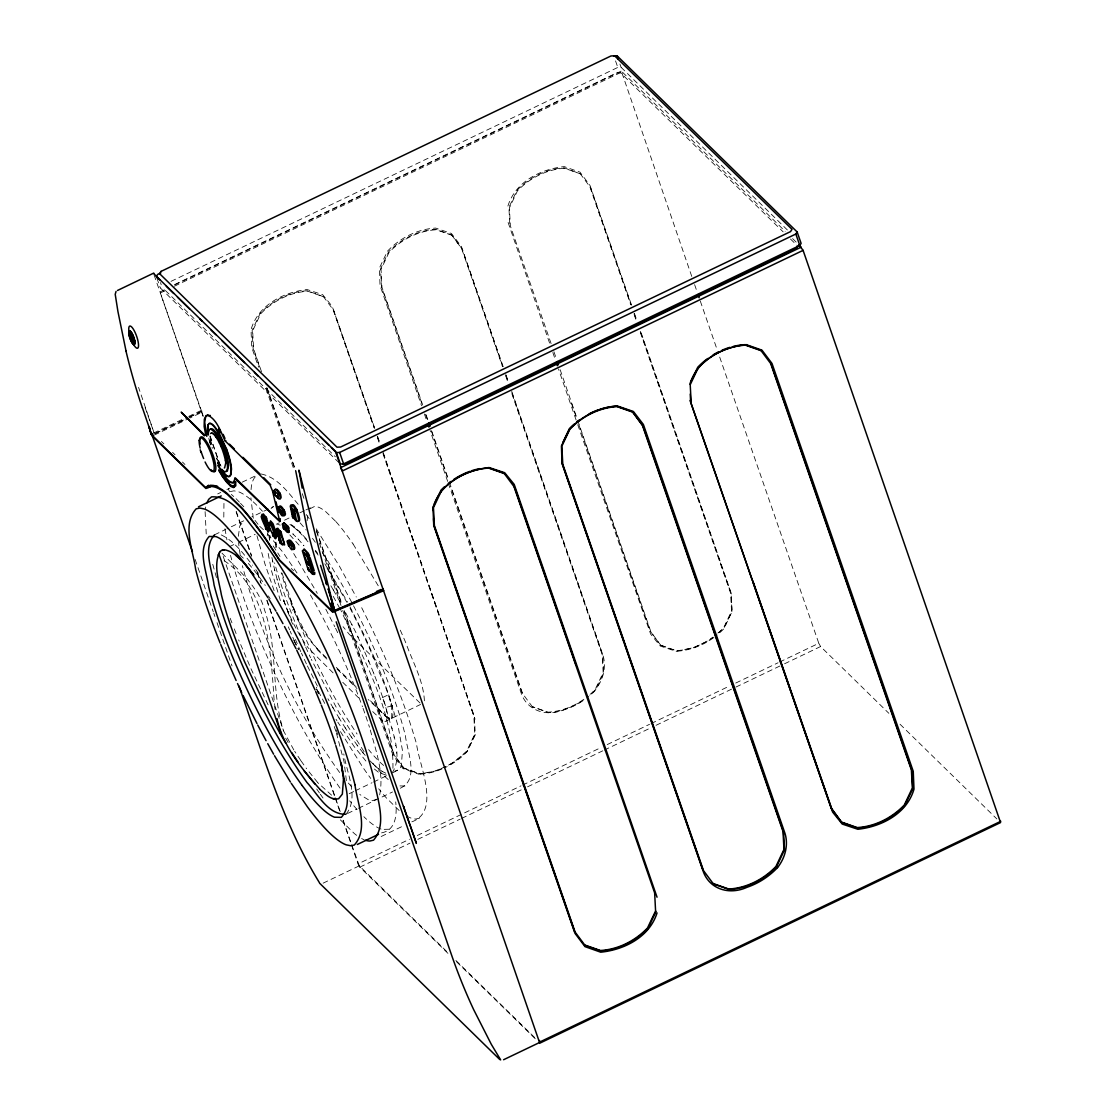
<?xml version="1.0" encoding="UTF-8"?>
<svg xmlns="http://www.w3.org/2000/svg" width="1116" height="1116" viewBox="0 0 1116 1116"><rect width="100%" height="100%" fill="white"/><g stroke="black" fill="none" stroke-linecap="round" stroke-linejoin="round"><path stroke-width="0.75" stroke-dasharray="5 3.75" d="M271.886 557.484C278.679 589.499 289.072 622.198 308.714 648.563M424.387 700.806C423.438 680.467 412.669 662.025 405.959 643.165A139.988 28.514 64.4 0 0 399.277 627.959M274.452 569.453L274.703 570.429M223.953 503.386L223.786 518.898M238.336 536.28L239.828 525.887L244.013 520.67L226.953 528.845M267.198 535.792L268.077 531.565M269.835 538.791L269.556 539.586L270.058 535.68M391.953 773.151C404.634 754.402 389.833 727.367 386.052 707.404C378.352 683.522 368.768 660.281 358.152 637.557C358.961 637.557 341.189 604.844 346.281 613.549M205.107 511.63L206.223 533.964M251.058 489.617C251.421 484.205 252.662 477.997 257.531 474.844M307.109 520.726L308.1 513.025M272.402 560.427L272.611 561.334M203.056 416.394L160.327 292.964L160.551 291.681L165.252 289.435M160.327 292.964L166.591 289.965M691.753 276.405L621.319 71.061L785.148 231.319M205.302 508.826L205.749 506.971M379.649 794.913C384.267 772.593 375.618 750.05 369.926 728.692M392.93 768.324C393.864 712.175 364.165 660.058 340.91 610.424M293.815 749.924L283.534 730.882L222.014 552.95M391.563 718.299C393.725 697.444 379.956 677.942 373.902 658.524A139.988 28.514 64.4 0 0 351.345 610.689L349.838 607.871M507.906 206.055C515.285 181.936 540.535 169.004 564.264 166.619L579.971 172.143L590.001 185.437L631.614 305.324M475.067 734.858L466.962 751.333L451.882 763.525L447.279 765.688M339.097 462.819L160.286 287.9L161.611 285.863L160.481 282.599M309.927 508.798L314.656 506.399A128.41 26.156 64.4 0 1 325.914 511.825L336.014 521.702M411.832 821.836C441.225 811.416 418.863 764.6 416.575 744.037C402.555 695.84 382.816 649.456 360.175 604.719M712.957 637.138L709.246 640.193L693.915 647.615L675.891 651.256L660.254 646.038L650.628 634.069L576.693 421.695M717.895 633.065L724.061 627.959L731.998 611.094L731.259 593.321L640.165 329.959M271.062 508.505L273.49 506.566L251.77 516.959M393.209 772.621L399.779 768.771L401.355 765.855L402.444 750.384L398.077 725.944L388.647 694.654A143.42 29.211 64.4 0 0 374.962 659.193L364.039 634.739L348.318 603.505M346.002 814.248C359.45 797.661 346.616 772.523 343.784 753.928M376.678 799.154L372.409 800.73L368.754 799.991L359.77 794.466M400.281 788.245C419.839 779.331 407.089 751.668 405.443 735.904A161.443 32.88 64.4 0 0 379.426 660.798C363.384 623.356 344.97 586.779 322.524 552.727M381.574 832.871C396.264 830.151 397.073 813.759 395.692 801.902M288.472 613.437L283.799 600.52M333.349 708.367L327.937 698.755M339.571 718.843L332.735 707.321M289.895 524.367L299.395 531.3L308.755 541.706M280.576 590.824L280.214 589.722M345.737 728.636L338.957 717.853M277.382 580.292L277.061 579.246M351.777 737.662L345.123 727.73M357.636 745.851L351.191 736.839M363.258 753.091L357.064 745.111M373.595 764.516L369.731 760.526M378.212 768.589L373.135 764.097M382.397 771.505L377.794 768.282M372.688 711.603L382.718 720.922L384.894 721.661L386.373 720.908C389.079 712.859 384.057 703.303 382.342 696.328M298.781 531.607L298.781 531.607A128.368 26.142 64.4 0 1 308.337 542.209M294.136 527.422L298.697 531.523M171.013 281.358L617.804 67.434L621.054 67.281L787.436 230.022M174.738 284.51L616.813 72.847L620.44 72.68L783.153 231.849M174.654 284.929L621.319 71.061M174.431 286.212L621.096 72.345M155.515 433.426L183.442 420.062M189.65 417.091L202.052 411.148L202.373 412.069L189.957 418.012M154.287 435.1L188.409 418.751M217.704 493.914L220.773 492.449M226.897 489.519L229.966 488.055M242.214 482.182L256.01 475.583M214.551 534.787L225.404 529.584M284.538 520.182L290.634 517.252M299.799 512.872L304.375 510.668M305.91 509.942L312.006 507.013M229.296 546.742L236.913 543.101M238.433 542.362L255.187 534.341M276.363 524.199L279.321 522.79M326.402 657.729L317.767 649.289C298.293 629.55 289.086 599.39 281.204 572.689M382.76 697.472L388.647 694.654C390.572 702.131 394.771 710.32 392.26 718.09L390.084 719.053L387.922 718.313L368.14 699.453M384.894 721.661L420.62 704.433M349.182 793.699L353.758 791.509M355.279 790.784L372.033 782.748M373.553 782.023L387.266 775.467M347.55 813.494L356.855 809.044M358.403 808.305L392.525 791.969M381.198 836.498L404.173 825.491M447.935 953.343L359.826 867.146L358.027 863.896L409.474 839.26M417.272 835.521L521.019 785.845M522.581 785.092L600.952 747.581M607.216 744.581L649.54 724.312M651.102 723.559L729.459 686.047M735.737 683.048L778.047 662.778M779.624 662.025L818.795 643.276L717.965 352.098M323.11 883.161L359.324 865.821L447.195 951.962M359.826 867.146L409.977 843.138M417.803 839.385L460.127 819.13M461.689 818.377L521.242 789.863M527.519 786.85L602.752 750.831M604.314 750.092L649.763 728.33M656.027 725.316L734.398 687.805M735.96 687.051L782.986 664.536M784.548 663.783L820.595 646.527L888.852 713.305M145.122 407.563L154.064 432.813L187.111 417.119M188.688 416.38L201.285 410.395L202.052 411.148M154.385 433.733L187.432 418.04M189.009 417.3L201.591 411.316L202.373 412.069M445.744 766.413L436.537 770.765L418.681 774.169L402.988 768.617L392.958 755.267L341.594 607.16M280.214 525.12L277.605 524.38M294.08 527.38L294.736 527.115L290.509 524.088M385.759 715.788L385.062 715.998L390.781 718.843M298.028 538.889L303.915 545.766L303.371 545.138M396.459 752.477L396.543 753.202M395.538 745.153L395.692 745.962M394.032 736.895L394.227 737.802M391.925 727.785L392.19 728.776M389.261 717.937L389.568 718.983M392.316 705.689L385.731 707.502L386.415 708.507M333.279 589.862L341.705 604.97M339.501 600.896L340.115 601.998M378.157 684.792L378.617 685.977M351.693 624.249L352.307 625.448M373.539 672.906L374.041 674.106M357.566 636.343L358.152 637.557M363.188 648.563L363.76 649.791M368.545 660.798L369.075 662.011M419.504 818.168L415.85 819.018A177.583 36.172 64.4 0 1 407.591 816.521M230.328 491.556L234.011 490.831L238.433 491.738A174.891 35.614 64.4 0 1 262.455 511.281M394.911 771.03L397.631 770.5M386.485 775.188L379.063 772.732L371.879 767.027M404.941 786.027L398.217 785.873M389.163 829.244L382.523 829.369M261.186 473.993C278.568 477.495 289.239 494.221 300.26 506.692M385.773 773.193L382.021 771.323M551.095 343.561L510.361 225.92L509.412 207.869L517.461 190.864A66.165 56.567 -45.6 0 1 564.584 168.293L580.446 173.859L564.082 167.805A66.165 56.567 -45.6 0 0 516.959 190.362L508.91 207.381L509.845 225.418M502.856 366.662L462.122 249.007L451.561 234.834L435.7 229.268A66.165 56.567 -45.6 0 0 388.577 251.825L380.528 268.844L381.463 286.896L422.769 406.168M452.064 235.323L436.203 229.77A66.165 56.567 -45.6 0 0 389.079 252.328L381.03 269.333L381.979 287.384L422.713 405.038M261.521 371.726L253.597 348.848L252.648 330.81L260.698 313.791A66.165 56.567 -45.6 0 1 307.821 291.234L323.682 296.8L307.319 290.746A66.165 56.567 -45.6 0 0 260.195 313.303L252.146 330.308L253.081 348.359L259.875 367.973M578.911 424.847L650.447 631.461L660.505 645.146L676.366 650.698A66.165 56.567 -45.6 0 0 712.245 637.808M660.505 645.146L676.868 651.2A66.165 56.567 -45.6 0 0 714.087 637.348M583.863 699.286A66.165 56.567 -45.6 0 1 547.984 712.175L532.123 706.609L548.486 712.664A66.165 56.567 -45.6 0 0 585.705 698.811M344.286 611.735L393.697 754.402L403.741 768.087L419.602 773.639A66.165 56.567 -45.6 0 0 442.508 768.073M403.741 768.087L420.104 774.141A66.165 56.567 -45.6 0 0 443.01 768.561M293.494 534.132L292.699 533.839L298.544 539.419M221.261 534.927C234.653 541.288 243.567 553.955 252.565 565.24M331.633 795.206L317.921 782.832M419.979 702.968L349.141 634.153L343.058 626.676M224.107 560.678C269.375 590.378 270.867 654.171 274.424 704.684M378.087 709.176L385.676 715.705L368.378 698.797M231.333 494.416L233.704 496.536M399.165 810.523L386.303 797.856A177.583 36.172 64.4 0 1 378.687 788.803M289.853 534.913L300.957 547.189M259.707 526.334L264.952 531.049M240.01 555.168L243.33 558.153M792.597 238.601L796.322 242.242M790.505 239.033L797.856 246.218M900.026 724.228L996.839 818.921M165.433 290.537L335.4 456.793M161.401 441.448L163.885 443.875M172.561 452.371L175.045 454.784M182.48 462.066L184.963 464.493M291.234 568.449L293.675 570.834M336.279 667.396L356.032 686.717M317.084 649.498L328.355 660.533M337.06 669.042L356.953 688.502M333.084 672.85L308.518 648.34M342.765 682.322L358.655 697.877M455.9 960.485L535.554 1038.396M456.625 961.852L537.298 1040.754M267.784 534.02L283.018 552.406L298.195 574.74M365.909 761.014L354.121 746.52L337.813 722.15M351.707 786.78L346.853 781.423M236.076 498.671L239.382 502.144M240.498 503.316L243.804 506.79M340.352 819.855L354.316 833.526A177.583 36.172 64.4 0 0 356.771 835.424M317.767 649.289C304.71 634.488 296.549 616.018 289.7 597.702C306.747 645.522 328.829 691.767 357.078 734.021M248.366 563.44L253.737 569.788M362.728 752.449L365.197 755.379M317.669 782.525L306.9 769.133M254.016 570.15L259.4 577.139M339.641 772.523C295.112 710.39 261.814 639.649 242.367 565.714M579.943 173.357L590.504 187.544L631.237 305.184M451.561 234.834L461.605 248.519L502.353 366.16M661.007 645.634L650.963 631.949L577.711 420.425M323.18 296.298L333.74 310.485L374.474 428.125M532.625 707.112L522.065 692.924L450.529 486.311M404.243 768.575L394.199 754.89L344.23 610.591M317.642 553.369L315.465 550.3M312.494 538.303L315.326 542.278M255.787 569.662L258.424 573.359M259.679 577.544L265.273 585.412M364.039 751.626L338.553 711.771L311.28 659.291M340.031 788.091C308.002 743.089 282.962 693.482 261.144 642.872A195.063 39.73 64.4 0 1 230.538 555.363M301.013 760.861L306.607 768.729M306.258 514.532L309.871 519.638M324.812 563.775L347.55 602.068M300.72 760.415L294.652 751.263M353.116 544.022L378.882 586.876M316.233 528.817L339.515 566.356L356.255 596.99M273.155 545.975L276.824 551.513M293.689 553.536L317.307 593.349M268.384 595.93L270.156 598.762M336.014 719.262L336.934 720.741M327.072 568.449L346.825 602.221M277.745 552.908L279.976 556.507M330.88 585.788L333.907 590.908M340.45 731.608L362.644 766.985A177.583 36.172 64.4 0 0 370.777 778.48M221.972 553.104C238.099 570.262 258.173 585.802 264.562 610.006C278.177 649.024 270.867 691.711 283.534 730.882M333.224 596.362L340.157 609.029M310.401 594.926C330.755 630.68 348.332 668.065 362.449 706.721M285.682 738.15L289.881 745.655M217.997 464.842L220.703 469.697M217.299 465.163L219.336 468.804M818.795 643.276L820.595 646.527M359.324 865.821L351.721 844.854M325.83 609.21L334.8 626.76M324.728 703.415L316.33 687.247M216.225 457.951L217.299 460.057M219.099 462.903L215.932 456.263M317.418 686.089L307.123 665.373M294.122 640.696L298.53 649.386M293.913 640.472L298.432 649.386M268.133 704.852L250.988 668.749L238.684 639.886M217.69 462.373L219.489 465.972M217.327 462.512L219.127 466.097M335.553 628.224L337.716 632.716M306.412 663.894L301.459 653.167M305.672 647.057L310.569 657.756M300.776 651.688L295.419 639.454M290.202 631.293L291.416 634.069M292.797 637.25L296.256 645.16M304.975 645.536L298.99 631.782A161.443 32.88 64.4 0 1 274.592 562.883M288.36 626.885L289.588 629.898M316.749 689.186L319.776 696.565M316.567 688.963L318.437 693.496M230.175 618.222L231.947 622.812M234.304 628.908L236.676 635.018M292.601 624.109L288.026 612.252L293.913 609.434L282.083 573.164M363.035 708.339L365.364 714.812M274.104 590.615L264.883 563.733L256.861 535.387M154.064 432.813L138.565 387.378M374.697 428.153L332.205 306.384L322.691 294.694L307.067 289.532C283.311 292.155 257.977 305.254 251.016 329.666L251.742 347.425L258.563 367.15M377.571 436.37L379.872 442.954M383.304 452.831L475.053 719.192M154.092 274.982L201.285 410.395M634.46 313.526L636.748 320.097M576.121 420.048L558.502 369.005M503.149 366.634L461.382 246.441L451.422 233.481L435.7 228.069A67.169 57.418 -45.6 0 0 387.475 251.17L379.44 267.966L380.026 285.459L421.541 405.736M506.008 374.864L508.296 381.449M511.728 391.339L602.975 655.315A38.056 32.531 -45.6 0 1 595.553 689.59A67.086 57.348 -45.6 0 1 589.694 695.142M447.683 481.415L430.065 430.455M448.255 483.047L521.521 694.138A38.07 32.545 -45.6 0 0 565.17 709.218A67.086 57.348 -45.6 0 0 584.589 699.16M319.329 542.976L341.022 605.514M619.924 64.017L621.054 67.281M694.612 284.636L696.886 291.22M700.304 301.083L717.407 350.452M615.544 60.906L617.804 67.434M634.069 313.359L636.901 321.534M640.291 331.34L731.106 593.572L732.04 611.624L723.991 628.643A66.165 56.567 -45.6 0 1 715.398 636.343M589.987 187.042L630.735 304.696M634.125 314.503L636.385 321.031M640.347 332.47L730.589 593.084L731.538 611.136L723.489 628.141A66.165 56.567 -45.6 0 1 718.732 632.688M553.927 351.735L556.758 359.91M560.148 369.703L577.139 418.779M571.531 403.532L576.637 418.291M505.688 374.837L508.519 382.997M511.909 392.804L602.724 655.05L603.658 673.101L595.609 690.106A66.165 56.567 -45.6 0 1 587.03 697.821M505.743 375.966L508.003 382.509M511.965 393.948L602.208 654.548L603.156 672.599L595.107 689.618A66.165 56.567 -45.6 0 1 590.35 694.166M426.103 414.831L428.377 421.374M431.766 431.181L448.758 480.243M449.33 481.889L522.581 693.427M425.601 414.343L427.86 420.885M431.264 430.678L448.255 479.754M424.373 413.98L426.647 420.565M377.306 436.3L379.566 442.843M382.969 452.636L474.342 716.514L475.276 734.565L467.227 751.57A66.165 56.567 -45.6 0 1 444.531 767.878M333.224 309.983L373.972 427.637M377.361 437.444L379.621 443.973M383.025 453.78L473.84 716.026L474.774 734.063L466.725 751.082A66.165 56.567 -45.6 0 1 444.029 767.389M267.17 388.075L295.461 469.766M316.4 530.24L341.956 604.035M266.668 387.573L295.531 470.91M316.47 531.383L342.012 605.179M265.943 388.507L294.317 470.659M302.269 493.663L303.971 498.587M156.896 278.107L160.286 287.9M201.591 411.316L203.307 416.24M210.129 435.951L220.926 467.144M228.32 488.501L229.464 491.779M236.285 511.491L251.644 555.824M257.322 572.243L261.311 583.752M266.989 600.171L340.352 812.002M343.198 820.218L351.149 843.208M209.906 436.133L220.731 467.409M236.118 511.839L251.505 556.27M257.182 572.689L260.6 582.538M266.85 600.589L334.493 795.945M335.065 797.591L340.185 812.364M343.017 820.567L350.982 843.557M351.554 845.189L358.027 863.896M195.119 559.381L213.296 611.889M213.826 613.423L214.9 616.52M217.034 622.686L232.016 665.917M508.115 222.461L550.007 344.3M552.839 352.53L555.098 359.129M365.881 716.36L369.48 727.227M336.195 729.836L337.827 734.76M334.256 726.53L336.251 732.528M280.409 600.603L271.509 570.862L267.631 550.593M336.404 733.045L344.063 761.823L346.56 781.981M216.462 577.558L212.193 562.283M269.584 540.395L268.468 532.444M240.121 554.499L238.615 543.297M224.958 528.747L226.939 539.851M274.634 706.567L275.178 709.706M253.276 518.284L250.905 497.834M275.987 542.195L276.838 549.435M211.663 444.475A22.934 5.175 69.4 0 1 210.101 437.695L210.478 440.485A25.445 5.719 69.5 0 0 211.147 443.694M210.506 444.935A28.681 6.277 69.7 0 1 209.376 440.904M221.554 470.087A27.9 6.919 70.1 0 1 219.141 466.014M221.052 466.111A22.32 5.496 69.9 0 1 219.099 462.847M209.655 442.103A22.906 5.175 69.4 0 1 208.831 438.17M217.829 461.215A24.803 6.166 69.9 0 0 219.447 463.893L220.982 465.874A24.719 6.152 70.2 0 0 221.958 466.879M210.171 437.807A25.291 5.761 69.3 0 1 210.129 437.04M212.431 448.353A25.263 5.789 69.4 0 1 212.054 447.167M219.81 466.697A22.376 5.552 70 0 1 217.843 463.433M315.186 551.067A128.368 26.142 64.4 0 1 318.102 555.112M210.854 444.796A28.695 6.291 69.7 0 1 209.403 439.453M275.875 547.719A139.988 28.514 64.4 0 1 275.275 542.139M335.944 521.632A128.41 26.156 64.4 0 1 353.047 543.952M300.078 522.888A144.731 29.476 64.4 0 1 306.133 530.03M254.992 520.349A188.604 38.404 64.4 0 1 258.159 524.506M364.221 839.776A177.583 36.172 64.4 0 1 361.626 838.521M323.04 798.038A177.583 36.172 64.4 0 1 320.334 794.243M319.427 792.946A177.583 36.172 64.4 0 1 316.693 788.984M381.044 829.076A174.891 35.614 64.4 0 1 363.872 816.717M357.022 809.518A174.891 35.614 64.4 0 1 349.713 800.883M388.228 779.526A144.731 29.476 64.4 0 1 372.298 762.563M383.681 765.464A128.647 26.198 64.4 0 1 368.615 749.631M284.287 601.901L283.882 600.757L284.287 601.901"/><path stroke-width="1.5" d="M225.683 463.21L224.623 467.869A24.817 6.11 70.1 0 1 224.316 467.967M319.957 789.361C302.366 769.635 282.934 746.032 277.019 718.941M343.505 778.759L342.347 794.118L338.622 798.749C331.047 800.604 325.202 793.853 320.013 789.528M152.404 433.622L151.19 434.375L149.139 427.093L151.19 434.375L205.26 487.274L210.422 485.279A188.604 38.404 64.4 0 1 226.966 493.258L241.795 507.752A188.604 38.404 64.4 0 1 266.919 540.549L279.46 559.855L332.429 611.345L383.36 589.555L382.593 588.802L383.737 590.643L332.749 612.265L279.488 560.483L267.101 541.413A187.335 38.153 64.4 0 0 242.144 508.84L227.399 494.43A187.335 38.153 64.4 0 0 210.98 486.52L205.888 488.487L152.529 436.3L152.752 435.254M153.701 273.601L335.428 451.366L539.781 1043.181L1000.564 822.562L803.088 250.361L798.805 244.669M503.595 1059.726L539.823 1042.386L539.516 1040.489M279.307 539.753L279.711 541.86C282.167 545.571 277.926 537.284 280.716 542.85L279.795 540.493L280.716 542.85M208.232 424.736L207.841 430.427A28.695 6.291 69.7 0 0 208.134 433.106M208.455 432.269L209.585 429.381A22.292 5.162 68.1 0 1 217.801 437.556L221.763 445.563A22.92 5.845 68.5 0 1 227.413 468.692L226.102 471.608A22.376 5.552 70 0 1 221.693 469.236M283.869 522.665L288.179 526.501L289.281 531.927M230.496 475.081L231.124 469.278A28.681 7.421 68.4 0 0 226.241 449.302L216.56 429.855A27.76 6.333 67.8 0 0 210.213 423.522L208.804 423.62M219.629 552.071L219.029 554.485L280.59 732.291L279.684 732.724L267.31 710.069L244.516 661.607A143.504 29.225 64.4 0 1 221.4 594.856C219.015 581.087 213.142 565.338 219.754 551.988C220.075 549.937 228.236 549.267 221.847 550.314M290.76 505.032C295.949 503.665 302.966 530.17 294.54 518.605M275.471 489.185C278.205 488.445 282.655 497.15 280.59 498.573M434.417 504.083L441.001 490.161A66.165 56.567 -45.6 0 1 444.517 486.715M562.799 442.606L569.383 428.697A66.165 56.567 -45.6 0 1 574.14 424.15M691.181 381.142L697.765 367.22A66.165 56.567 -45.6 0 1 707.67 358.515M656.082 911.423L648.033 928.442A66.165 56.567 -45.6 0 1 600.91 950.999L585.049 945.433L574.503 931.26L433.901 525.217L433.552 518.661M689.897 384.071C697.263 359.952 722.526 347.02 746.241 344.635L761.963 350.159L771.993 363.453L913.251 771.337L913.99 789.11C907.043 813.55 881.654 826.663 857.869 829.272L842.231 824.054L832.62 812.085L690.106 400.477M657.059 912.874C649.61 936.938 624.374 949.828 600.673 952.185L584.979 946.633L574.949 933.283L433.733 525.441L432.994 507.668C439.955 483.27 465.288 470.171 489.059 467.548L504.683 472.71L514.197 484.4L657.045 897.208M206.613 503.316L208.706 499.312L211.58 496.857C234.081 495.644 246.831 522.149 260.293 536.531C286.24 572.466 307.346 611.624 326.43 651.549C345.681 692.883 362.951 735.374 374.209 779.624C376.678 798.582 387.782 823.831 373.539 840.167L369.884 841.018A177.583 36.172 64.4 0 1 365.462 840.236M116.036 291.457L115.213 294.317L117.933 311.531L125.996 350.856M331.41 447.739L336.376 452.594L339.641 452.44L795.834 234.025L797.159 231.975L617.106 55.842L613.842 56.009M797.856 246.218L796.378 248.491L346.476 463.907L342.849 464.075M336.376 452.594L340.338 464.033L343.602 463.879L799.781 245.45L801.121 243.414L797.159 231.975M192.44 551.667L152.222 435.505L152.948 435.128M234.806 481.289L233.872 482.572C227.357 482.782 224.204 474.23 220.703 469.697M215.332 470.896L214.635 471.733A18.721 4.534 69.6 0 1 213.63 471.803M207.269 486.311L208.553 485.223M207.883 487.525L212.989 485.558A187.335 38.153 64.4 0 1 217.662 486.395M214.551 534.787C202.498 548.123 212.026 569.258 214.049 584.896C223.13 620.343 236.955 654.381 252.342 687.512C268.063 720.504 285.487 752.882 306.998 782.511C317.739 794.104 327.881 814.624 345.765 814.289M130.739 334.284L130.614 334.535A3.153 0.837 70.6 0 0 130.642 335.163L130.823 334.465M285.836 743.284L279.684 732.724L280.59 732.291M117.487 290.467L153.771 273.071M160.788 272.932L157.649 274.424L156.324 276.475L160.048 280.116M207.702 415.138C217.355 419.839 220.605 431.92 225.125 440.89L225.823 440.555M220.005 470.017C223.507 474.565 226.674 483.102 233.188 482.907L235.309 477.913L280.046 521.423L280.311 518.675M198.495 506.804L221.233 495.909M340.506 467.73L801.288 247.096M803.088 250.361L342.305 470.98L341.105 468.804M224.651 549.783C236.955 552.267 245.729 565.477 253.764 574.935M253.625 574.88L245.492 564.822M303.957 770.542L314.921 784.046M357.329 844.477L378.547 834.322M540.005 1041.912L1000.787 821.292M376.315 591.564L381.016 589.485M334.27 611.163L382.969 589.89M152.711 433.608L151.455 434.152L142.416 407.772M409.879 824.905L335.051 611.917M314.768 574.182L314.74 572.369M270.086 530.644L266.598 518.201L263.348 513.904M277.717 528.203L281.148 532.43L284.636 544.873M207.743 414.971L205.735 416.575L204.716 422.099L206.781 436.37M233.746 487.455L235.783 485.795L235.629 481.61L234.541 485.139L233.091 485.865A36.493 7.993 66.2 0 1 229.84 484.442L226.939 481.554M151.19 434.375L152.627 434.208M211.97 433.05L211.036 433.134A24.97 5.817 68.3 0 0 210.575 433.622M151.427 434.291L152.32 434.236M210.31 415.459L206.167 415.529L204.326 419.225L204.158 426.465L205.79 435.338M761.265 350.717L745.39 345.151A66.165 56.567 -45.6 0 0 698.267 367.722L690.218 384.727L691.167 402.778M489.715 468.162L503.986 473.156L514.546 487.343L576.219 665.443M504.502 473.658L488.627 468.092A66.165 56.567 -45.6 0 0 441.504 490.649L433.454 507.668L434.403 525.72L575.005 931.748M712.929 883.467L728.79 889.034A66.165 56.567 -45.6 0 0 775.913 866.476L783.962 849.457L783.013 831.42L642.425 425.377L632.367 411.692L616.506 406.126A66.165 56.567 -45.6 0 0 599.836 409.335M584.547 944.945L600.408 950.497A66.165 56.567 -45.6 0 0 647.531 927.94L655.58 910.935L654.646 892.884L514.044 486.841M235.922 555.447L240.582 559.66M284.789 515.327C287.775 514.323 279.418 501.921 279.725 507.292M298.642 521.2C302.478 521.73 293.592 499.103 291.987 506.05M294.359 549.128C296.493 547.872 290.09 537.786 288.904 540.451M293.341 549.588C296.382 548.054 285.501 534.745 288.514 543.101M304.11 548.905L308.365 553.341M270.421 520.809L272.792 523.39M275.833 537.814C278.512 538.763 270.17 517.015 269.514 523.069M230.328 485.879L227.329 482.949A38.097 8.314 66.2 0 1 222.405 476.406M166.256 286.184L173.705 293.48M177.43 297.121L189.859 309.272M199.792 318.981L202.275 321.408M210.966 329.918L215.932 334.772M222.14 340.854L244.488 362.714M254.42 372.423L258.145 376.078M265.594 383.36L273.057 390.656M276.782 394.297L292.922 410.088M310.304 427.093L314.028 430.734M320.236 436.802L328.927 445.312M219.95 432.073L220.577 432.492L219.071 428.53L220.438 432.548L219.168 430.413M229.491 444.14L234.374 448.939M242.939 457.309L260.07 474.063M263.739 477.648L270.742 484.776M225.125 440.89L270.044 485.111L272.471 490.845L279.767 521.465L234.611 478.234M276.573 496.048C284.817 506.692 276.921 485.502 274.452 490.133M204.716 435.128L181.197 412.125L204.451 435.868M311.378 572.396L313.945 574.559L308.532 556.466C308.309 554.568 303.287 547.328 302.91 550.369M267.575 529.737C276.084 536.517 254.127 496.383 264.966 524.283M282.125 543.966C290.634 550.76 268.677 510.612 279.516 538.526M499.815 1059.572L319.483 883.077M132.776 343.602L133.306 344.133A7.101 1.883 70.6 0 0 133.753 337.562A7.156 1.897 70.6 0 0 132.274 334.019M213.17 433.747L214.579 435.156M500.665 1059.907L491.305 1044.311L473.644 1009.589A728.399 622.7 -45.6 0 1 451.673 955.338L336.195 621.835M278.609 532.709L282.376 544.887L279.865 542.223L280.744 543.087L279.126 539.502L279.474 540.618M277.982 531.662L278.888 533.322L276.154 530.044L280.716 543.087M270.504 524.353L271.411 526.013C259.916 510.458 285.417 561.836 271.118 525.385M263.432 517.433L264.339 519.093C252.844 503.553 278.344 554.931 264.06 518.48M306.049 554.261L306.928 555.935L302.324 550.788L307.904 568.979L312.382 574.168L306.663 555.308M290.858 544.65L291.653 546.198C279.614 529.263 295.754 560.525 291.402 545.612M285.877 527.38L282.292 524.046L283.506 528.342L287.231 532.151L286.142 527.812M293.968 509.468L294.791 511.17L290.23 506.008L292.434 516.736L296.605 521.325L294.54 510.528M281.539 510.64L282.292 512.216C270.588 495.281 285.682 526.696 282.069 511.63M277.466 493.802L273.866 490.468L274.843 494.862L278.554 498.685L277.717 494.235M292.824 510.291L293.201 513.346M280.674 543.06L279.711 541.86L280.855 543.618L280.242 542.795M272.75 535.485L273.378 536.308L272.444 534.913M265.692 528.565L266.305 529.389L265.371 527.994M308.476 570.178L309.09 571.015L308.183 569.606M288.57 545.571L289.128 546.338L288.291 545.04M283.506 528.342L284.064 529.11L283.241 527.812M292.713 517.322L293.313 518.159L292.434 516.736M302.129 785.469C274.689 747.413 253.36 705.312 234.834 662.318A162.28 33.048 64.4 0 1 208.692 586.835C206.669 571.113 197.086 549.867 209.194 536.447L215.946 536.601A145.485 29.63 64.4 0 1 248.408 568.351L268.007 597.785M279.042 511.658L279.586 512.439L278.777 511.128M274.843 494.862L275.387 495.63L274.606 494.318M291.248 783.306L307.416 806.84A174.124 35.461 64.4 0 0 346.267 844.854L350.661 845.747L354.33 845.021C368.824 828.979 357.371 803.534 354.944 784.729M342.668 771.547L341.105 763.232M222.321 476.281L218.848 470.645M222.154 475.165L218.834 469.766M290.411 781.981L274.466 755.685M216.155 437.235L217.801 439.885A24.984 5.887 68.4 0 1 219.447 443.038M284.51 528.342C293.634 541.274 285.849 519.958 282.906 523.655M293.703 517.392L294.136 518.103M280.032 511.7C288.988 524.729 281.762 503.121 278.554 506.957M268.886 599.18L275.931 611.094M319.176 882.268C281.999 821.585 262.455 752.547 238.964 685.991M276.712 612.489L282.962 623.635M267.742 743.675L273.629 754.193M219.057 437.109L224.762 449.469A22.948 5.859 68.5 0 1 228.668 465.442L227.343 471.119A22.32 5.496 69.9 0 1 226.143 471.231M284.51 626.536L295.977 648.647M257.726 725.051L266.054 740.675M309.048 569.369L309.495 570.192M289.184 544.789L289.574 545.557M280.269 530.714L281.148 532.43M265.72 516.471L266.598 518.201M256.987 723.587L243.093 695.533M148.819 426.298L150.255 429.228M296.73 650.14L315.033 689.967M293.159 543.743L293.913 545.347M273.239 524.213L277.284 536.573M280.381 541.051L280.8 541.957M266.25 527.729L265.469 525.915M219.447 442.996L221.038 446.442M288.179 526.501L288.932 528.119M236.132 680.509L226.869 659.444A194.226 39.562 64.4 0 1 220.745 644.546M237.513 683.522L241.656 692.548M223.158 434.375L224.972 438.421M308.811 554.178L309.537 556.005M296.326 508.617L297.107 510.389M283.882 509.803L284.58 511.449M284.12 527.575L283.478 525.873M279.823 492.993L280.493 494.639M226.604 449.162L219.434 433.733A27.802 6.361 68 0 0 209.18 423.494L207.869 424.875L207.478 430.567A28.681 6.277 69.7 0 0 208.022 434.738M272.541 532.834L272.904 533.741M152.222 435.505L152.529 436.3M279.656 510.919L279.056 509.203M218.973 429.786L219.671 431.599M133.739 337.869L130.433 332.01L131.228 332.582L129.317 331.801C128.284 335.288 132.134 341.022 132.441 342.905A7.101 1.883 70.6 0 0 133.85 344.049L133.697 338.762L134.534 341.37M308.323 567.542L308.658 568.449M795.834 234.025L799.781 245.45M770.807 363.914L911.395 769.942L912.344 787.994L904.295 804.999A66.165 56.567 -45.6 0 1 857.172 827.57L841.311 822.004L831.253 808.319L752.895 582.022M617.106 55.842L618.236 59.12M698.03 294.498L699.174 297.791M752.84 580.878L831.769 808.807L841.813 822.492L857.674 828.058A66.165 56.567 -45.6 0 0 904.797 805.501L912.846 788.482L911.912 770.445L771.309 364.402L760.749 350.229L744.888 344.663A66.165 56.567 -45.6 0 0 733.184 346.434M752.337 580.39L690.665 402.276L690.232 394.074M557.316 361.542L558.446 364.806M703.387 870.285L562.785 464.242L561.836 446.205L569.885 429.186A66.165 56.567 -45.6 0 1 617.009 406.629L632.884 412.181L642.928 425.866L783.53 831.908L784.464 849.96L776.415 866.965A66.165 56.567 -45.6 0 1 729.292 889.522L713.431 883.97L702.871 869.783L624.514 643.5M623.956 641.853L562.283 463.754L561.934 457.183M428.935 423.006L430.065 426.27M427.791 423.857L428.935 427.149M339.641 452.44L343.602 463.879M323.375 584.77L332.429 611.345M556.228 362.421L557.372 365.713M320.543 565.38L326.737 584.77L325.746 581.506M310.067 557.637L314.21 570.722M303.65 552.811L307.277 564.264M292.643 514.685L292.936 515.62A3.711 1.018 71.9 0 0 294.959 516.875A3.711 1.018 71.9 0 0 293.396 511.407L293.745 512.676A2.762 0.753 72.2 0 1 294.484 516.541A2.762 0.753 72.2 0 1 292.824 514.462A2.762 0.753 72.2 0 1 292.727 511.407L292.183 510.598A3.711 1.018 71.9 0 0 292.978 515.592M297.986 762.005L291.932 752.882M334.73 610.996L328.271 588.983L334.73 610.996L298.935 470.115L302.171 488.124M331.173 603.198L333.489 611.401M275.15 493.272L274.592 490.9M200.238 449.79L200.992 452.538M275.959 501.754L277.159 506.566M332.638 798.54L335.902 799.237M409.963 824.863L416.366 843.389L403.546 806.338L403.769 807.259M341.831 766.999C343.868 782.707 353.437 803.966 341.329 817.372L334.577 817.219A145.485 29.63 64.4 0 1 302.129 785.469M273.42 491.57L273.978 494.095M224.693 457.211L225.362 460.434M291.304 508.101L291.974 511.393M295.726 470.896L306.956 527.868A767.32 655.971 -45.6 0 0 323.389 584.77M341.217 763.4L343.421 778.647M276.838 719.095L276.977 719.946M432.952 507.166L433.12 510.458M233.76 487.469A38.097 8.314 66.2 0 1 230.356 485.962M226.966 481.652A36.493 8.077 66.2 0 1 222.168 475.276M576.665 422.015A66.165 56.567 -45.6 0 1 579.288 419.993M589.081 413.869A66.165 56.567 -45.6 0 1 598.204 409.879M713.096 354.874A66.165 56.567 -45.6 0 1 718.955 351.638M721.996 350.243A66.165 56.567 -45.6 0 1 729.85 347.341M448.283 483.479A66.165 56.567 -45.6 0 1 450.906 481.456M453.598 479.559A66.165 56.567 -45.6 0 1 469.822 471.357M471.454 470.799A66.165 56.567 -45.6 0 1 479.782 468.636M777.531 867.606A67.086 57.348 -45.6 0 1 747.162 887.234A38.07 32.545 -45.6 0 1 703.499 872.154L562.018 463.475L561.432 445.968L569.467 429.186A67.169 57.418 -45.6 0 1 617.678 406.085L633.4 411.497L643.374 424.457L784.967 833.331A38.056 32.531 -45.6 0 1 777.545 867.606M221.554 470.087A27.9 6.919 70.1 0 0 229.436 476.392L230.859 474.942L231.486 469.139A28.695 7.435 68.4 0 0 226.604 449.162M210.84 428.907A22.264 5.162 68.1 0 1 219.057 437.054M208.413 434.808A22.906 5.175 69.4 0 1 208.399 432.157M211.984 433.092A24.733 5.692 67.8 0 1 213.184 433.789M225.432 460.517A25.291 6.403 68.6 0 1 225.753 463.307M224.637 457.169A25.403 6.417 68.6 0 0 223.674 453.682L222.489 450.069A25.277 6.166 68.6 0 0 221.01 446.47M214.635 435.366A24.719 5.622 67.9 0 1 216.183 437.458M215.36 470.952A18.693 4.729 68.6 0 0 209.501 446.791A18.707 4.408 68.4 0 0 201.926 436.858L200.992 436.928A18.707 4.338 68.8 0 0 200.224 444.001M199.318 440.541A17.87 4.38 69.5 0 1 207.855 446.316A17.87 4.38 69.5 0 1 214.105 469.599A17.87 4.38 69.5 0 1 205.079 461.982M212.389 471.078A18.721 4.534 69.6 0 1 210.952 469.613M203.628 458.523A17.842 4.115 69.1 0 1 201.089 451.492M200.155 448.102A17.842 4.115 69.1 0 1 199.178 440.29M229.798 476.239A27.886 6.975 70.3 0 1 221.931 470.129M142.36 407.8A767.459 656.152 -45.6 0 1 125.941 350.884M354.944 784.729A194.226 39.562 64.4 0 0 323.654 694.375C301.473 642.914 275.945 592.526 243.121 546.98A174.124 35.461 64.4 0 0 204.256 508.966L199.862 508.073L196.193 508.798C181.699 524.855 193.152 550.286 195.579 569.09A194.226 39.562 64.4 0 0 220.145 643.081M315.689 691.501A162.28 33.048 64.4 0 1 320.711 703.68M321.31 705.186A162.28 33.048 64.4 0 1 335.316 744.079M335.79 745.6A162.28 33.048 64.4 0 1 341.831 766.985M132.776 343.602A7.101 1.883 70.6 0 1 129.707 337.269A7.142 1.897 70.6 0 1 129.079 334.73A7.101 1.883 70.6 0 1 130.112 331.159A7.142 1.897 70.6 0 1 131.172 332.191A7.101 1.883 70.6 0 1 132.274 334.033M133.878 337.939A7.101 1.883 70.6 0 1 134.701 341.524M129.024 331.857A11.788 3.125 70.6 0 1 133.25 329.011A11.788 3.125 70.6 0 1 138.468 346.63A11.788 3.125 70.6 0 1 131.535 340.352M130.977 338.929A11.788 3.125 70.6 0 1 130.46 337.478M130 336.014A11.788 3.125 70.6 0 1 129.596 334.577M132.218 335.944L132.218 335.944M131.046 338.441C131.325 341.552 132.037 336.655 131.046 338.441M131.102 335.065C132.023 337.116 133.013 340.324 133.543 341.105C131.814 332.931 132.162 343.379 130.753 338.022C131.437 335.163 128.493 332.191 131.102 335.065M219.029 554.485L218.136 554.945L219.085 554.457M161.067 271.383L159.588 273.657L337.004 447.195L340.631 447.028L790.533 231.612L792.011 229.338L614.595 55.8L610.968 55.967L161.067 271.383M307.277 562.715L306.635 563.175L305.7 560.079L307.277 562.715M307.388 561.725L308.253 564.598L307.388 561.725M307.96 562.283L308.825 565.17L307.96 562.283M133.376 344.453L132.818 343.895A7.449 1.967 70.6 0 1 128.786 333.447A7.421 1.967 70.6 0 1 128.731 332.456A7.449 1.967 70.6 0 1 129.219 330.796A7.421 1.967 70.6 0 1 131.702 332.819A7.505 1.981 70.6 0 1 133.376 336.237A7.449 1.967 70.6 0 1 134.938 342.975A7.449 1.967 70.6 0 1 133.376 344.453"/></g></svg>
